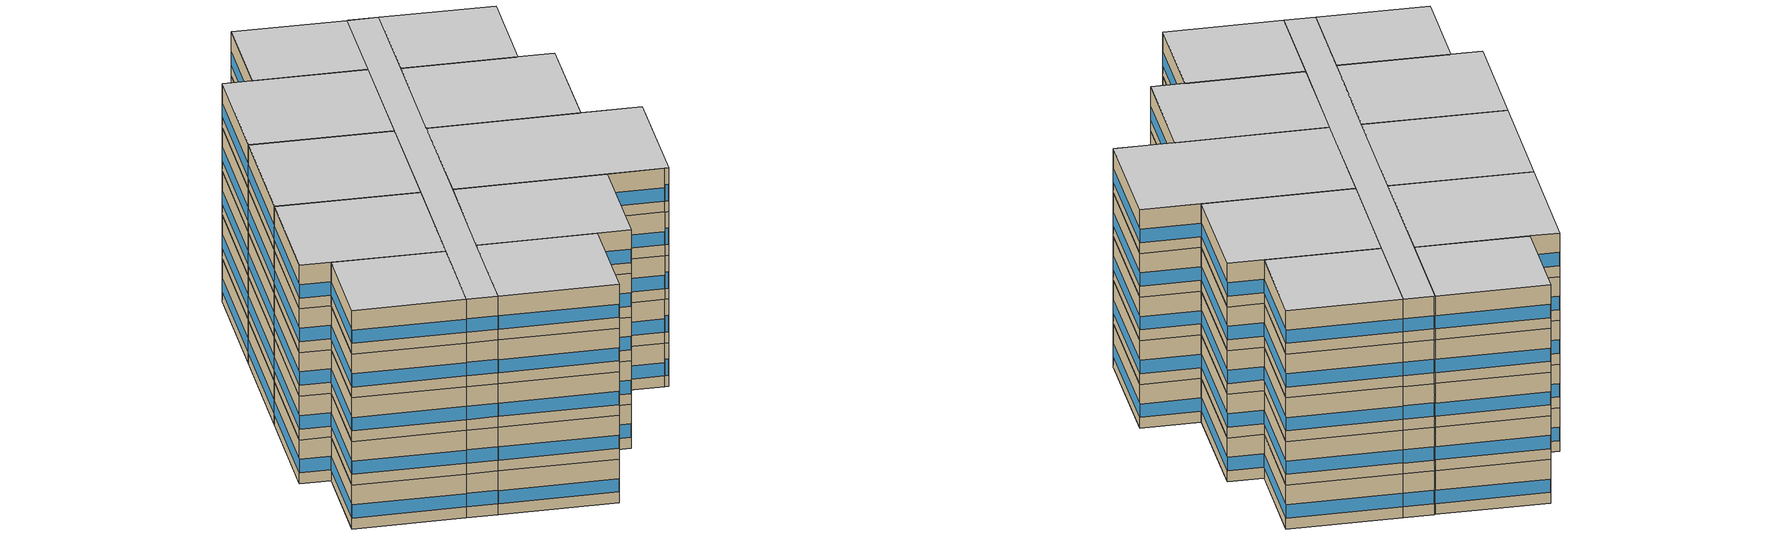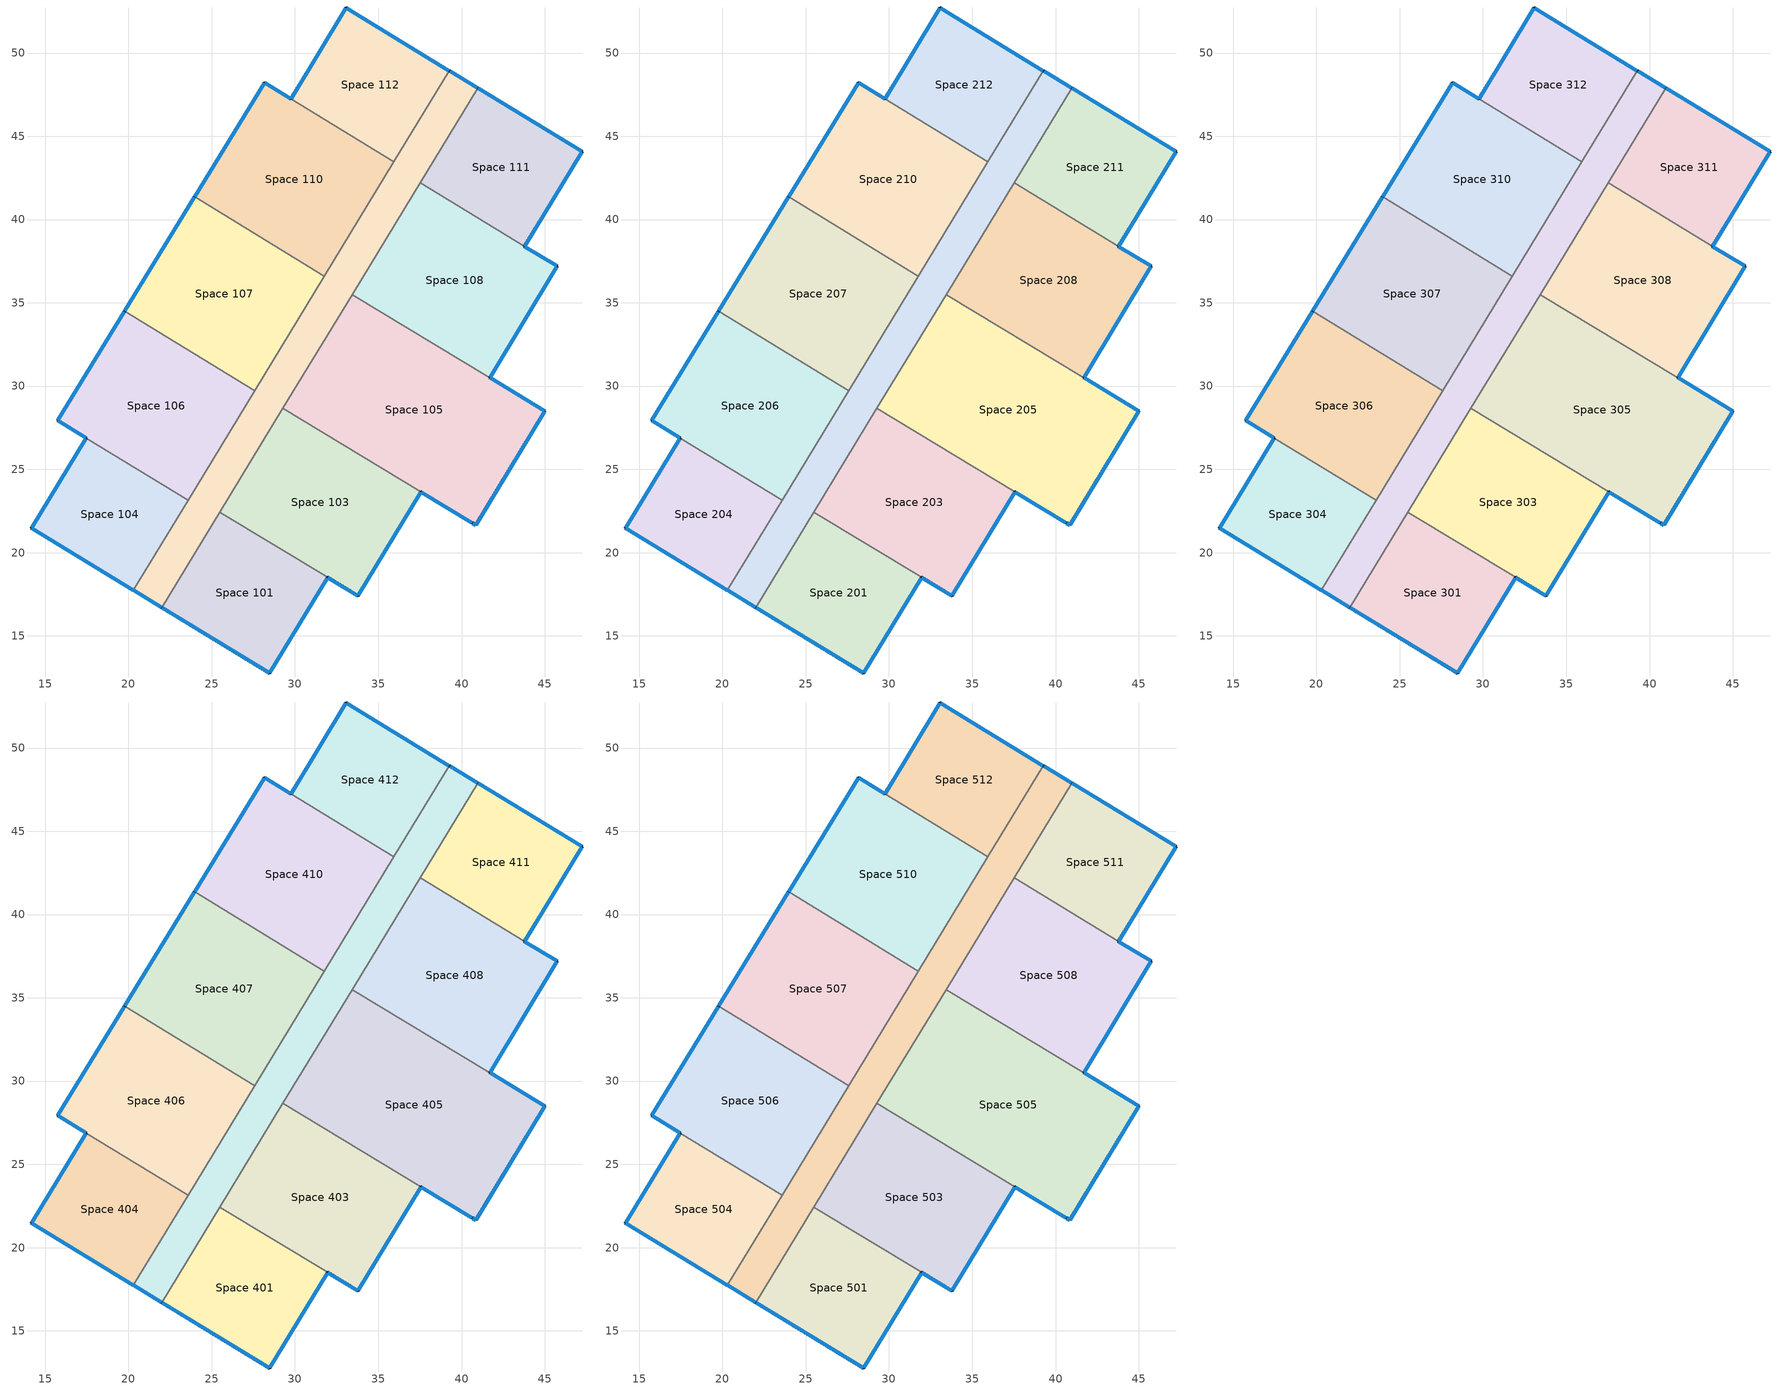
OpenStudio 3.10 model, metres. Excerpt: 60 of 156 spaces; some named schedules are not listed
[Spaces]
Space 101
 floor ground: 25.49,22.42 31.96,18.51 31.95,18.49 28.47,12.77 22.01,16.7 z0
 wall outside: 22.01,16.7 28.47,12.77 31.95,18.49 31.96,18.51 z0:3.05
 wall to Space 102: 25.49,22.42 22.01,16.7 z0:3.05
 wall to Space 103: 31.96,18.51 25.49,22.42 z0:3.05
 window: 22.03,16.69 28.45,12.78 / 28.48,12.79 31.94,18.47 z0.76:1.68
Space 102
 floor ground: 39.27,48.94 40.98,47.9 33.52,35.63 33.52,35.64 33.44,35.5 22.01,16.7 20.3,17.74 z0
 wall outside: 40.97,47.89 40.98,47.9 39.31,48.91 39.27,48.94 / 20.3,17.74 22.01,16.7 z0:3.05
 wall to Space 106: 27.58,29.72 23.58,23.14 z0:3.05
 wall to Space 107: 31.76,36.59 27.58,29.72 z0:3.05
 wall to Space 110: 35.94,43.46 31.76,36.59 z0:3.05
 wall to Space 112: 39.27,48.94 35.94,43.46 z0:3.05
 wall to Space 111: 37.51,42.2 40.97,47.89 z0:3.05
 wall to Space 108: 33.52,35.63 37.51,42.2 z0:3.05
 wall to Space 109: 33.44,35.5 33.52,35.64 33.52,35.63 z0:3.05
 wall to Space 105: 29.28,28.65 33.44,35.5 z0:3.05
 wall to Space 103: 25.49,22.42 29.28,28.65 z0:3.05
 wall to Space 104: 23.58,23.14 20.3,17.74 z0:3.05
 window: 40.95,47.91 39.33,48.9 / 20.32,17.73 21.99,16.71 z0.76:1.7
Space 103
 floor ground: 29.28,28.65 37.56,23.65 33.79,17.41 25.49,22.42 z0
 wall outside: 31.96,18.51 33.79,17.41 37.56,23.65 z0:3.05
 wall to Space 105: 37.56,23.65 29.28,28.65 z0:3.05
 window: 31.98,18.5 33.77,17.42 z0.76:1.7; 33.81,17.43 37.55,23.63 z0.76:1.68
Space 104
 floor ground: 17.47,26.88 23.58,23.14 20.3,17.74 14.18,21.46 17.46,26.86 z0
 wall outside: 17.47,26.88 17.46,26.86 14.18,21.46 20.3,17.74 z0:3.05
 wall to Space 106: 23.58,23.14 17.47,26.88 z0:3.05
 window: 17.44,26.84 14.19,21.48 / 14.2,21.45 20.28,17.75 z0.76:1.68
Space 105
 floor ground: 33.44,35.5 45,28.52 40.86,21.66 29.28,28.65 z0
 wall outside: 37.56,23.65 40.64,21.79 40.86,21.66 45,28.52 41.7,30.51 z0:3.05
 wall to Space 108: 41.7,30.51 33.44,35.5 z0:3.05
 window: 40.88,21.68 44.99,28.49 z0.76:1.68; 40.67,21.78 40.84,21.67 z0.76:1.9; 37.58,23.64 40.62,21.8 / 44.98,28.53 41.72,30.5 z0.76:1.69
Space 106
 floor ground: 19.77,34.49 27.58,29.72 23.58,23.14 15.75,27.92 z0
 wall outside: 19.77,34.49 15.75,27.92 17.47,26.88 z0:3.05
 wall to Space 107: 27.58,29.72 19.77,34.49 z0:3.05
 window: 19.76,34.47 15.77,27.94 z0.76:1.68; 15.78,27.91 17.45,26.89 z0.76:1.7
Space 107
 floor ground: 23.97,41.36 31.76,36.59 27.58,29.72 19.77,34.49 z0
 wall outside: 23.97,41.36 19.77,34.49 z0:3.05
 wall to Space 110: 31.76,36.59 23.97,41.36 z0:3.05
 window: 23.96,41.33 19.79,34.52 z0.76:1.68
Space 108
 floor ground: 37.51,42.2 43.78,38.39 45.74,37.2 41.7,30.51 33.44,35.5 z0
 wall outside: 41.7,30.51 45.74,37.2 43.78,38.39 z0:3.05
 wall to Space 109: 33.52,35.63 33.44,35.5 z0:3.05
 wall to Space 111: 43.78,38.39 37.51,42.2 z0:3.05
 window: 45.72,37.21 43.8,38.37 z0.76:1.7; 41.72,30.53 45.73,37.18 z0.76:1.68
Space 109
 floor ground: 33.52,35.64 33.52,35.63 33.44,35.5 z0
Space 110
 floor ground: 28.17,48.22 35.94,43.46 31.76,36.59 23.97,41.36 z0
 wall outside: 29.76,47.25 28.17,48.22 23.97,41.36 z0:3.05
 wall to Space 112: 35.94,43.46 29.76,47.25 z0:3.05
 window: 28.15,48.2 23.98,41.38 z0.76:1.68; 29.73,47.26 28.19,48.2 z0.76:1.7
Space 111
 floor ground: 40.97,47.89 47.24,44.07 43.78,38.39 37.51,42.2 z0
 wall outside: 43.78,38.39 47.24,44.07 40.97,47.89 z0:3.05
 window: 43.79,38.41 47.23,44.05 / 47.22,44.09 40.99,47.87 z0.76:1.68
Space 112
 floor ground: 33.08,52.7 39.27,48.94 35.94,43.46 29.76,47.25 z0
 wall outside: 39.27,48.94 33.08,52.7 29.76,47.25 z0:3.05
 window: 39.24,48.95 33.1,52.69 / 33.06,52.68 29.77,47.27 z0.76:1.68
Space 201
 floor to Space 101: 25.49,22.42 31.96,18.51 31.95,18.49 28.47,12.77 22.01,16.7 z3.05
 wall outside: 22.01,16.7 28.47,12.77 31.95,18.49 31.96,18.51 z3.05:6.1
 wall to Space 202: 25.49,22.42 22.01,16.7 z3.05:6.1
 wall to Space 203: 31.96,18.51 25.49,22.42 z3.05:6.1
 window: 28.48,12.79 31.94,18.47 / 22.03,16.69 28.45,12.78 z3.81:4.73
Space 202
 floor to Space 102: 39.27,48.94 40.98,47.9 33.52,35.63 33.52,35.64 33.44,35.5 22.01,16.7 20.3,17.74 z3.05
 wall outside: 40.97,47.89 40.98,47.9 39.31,48.91 39.27,48.94 / 20.3,17.74 22.01,16.7 z3.05:6.1
 wall to Space 206: 27.58,29.72 23.58,23.14 z3.05:6.1
 wall to Space 207: 31.76,36.59 27.58,29.72 z3.05:6.1
 wall to Space 210: 35.94,43.46 31.76,36.59 z3.05:6.1
 wall to Space 212: 39.27,48.94 35.94,43.46 z3.05:6.1
 wall to Space 211: 37.51,42.2 40.97,47.89 z3.05:6.1
 wall to Space 208: 33.52,35.63 37.51,42.2 z3.05:6.1
 wall to Space 209: 33.44,35.5 33.52,35.64 33.52,35.63 z3.05:6.1
 wall to Space 205: 29.28,28.65 33.44,35.5 z3.05:6.1
 wall to Space 203: 25.49,22.42 29.28,28.65 z3.05:6.1
 wall to Space 204: 23.58,23.14 20.3,17.74 z3.05:6.1
 window: 40.95,47.91 39.33,48.9 / 20.32,17.73 21.99,16.71 z3.81:4.75
Space 203
 floor to Space 103: 29.28,28.65 37.56,23.65 33.79,17.41 25.49,22.42 z3.05
 wall outside: 31.96,18.51 33.79,17.41 37.56,23.65 z3.05:6.1
 wall to Space 205: 37.56,23.65 29.28,28.65 z3.05:6.1
 window: 33.81,17.43 37.55,23.63 z3.81:4.73; 31.98,18.5 33.77,17.42 z3.81:4.75
Space 204
 floor to Space 104: 17.47,26.88 23.58,23.14 20.3,17.74 14.18,21.46 17.46,26.86 z3.05
 wall outside: 17.47,26.88 17.46,26.86 14.18,21.46 20.3,17.74 z3.05:6.1
 wall to Space 206: 23.58,23.14 17.47,26.88 z3.05:6.1
 window: 14.2,21.45 20.28,17.75 / 17.44,26.84 14.19,21.48 z3.81:4.73
Space 205
 floor to Space 105: 33.44,35.5 45,28.52 40.86,21.66 29.28,28.65 z3.05
 wall outside: 37.56,23.65 40.64,21.79 40.86,21.66 45,28.52 41.7,30.51 z3.05:6.1
 wall to Space 208: 41.7,30.51 33.44,35.5 z3.05:6.1
 window: 40.67,21.78 40.84,21.67 z3.81:4.95; 44.98,28.53 41.72,30.5 / 37.58,23.64 40.62,21.8 z3.81:4.74; 40.88,21.68 44.99,28.49 z3.81:4.73
Space 206
 floor to Space 106: 19.77,34.49 27.58,29.72 23.58,23.14 15.75,27.92 z3.05
 wall outside: 19.77,34.49 15.75,27.92 17.47,26.88 z3.05:6.1
 wall to Space 207: 27.58,29.72 19.77,34.49 z3.05:6.1
 window: 19.76,34.47 15.77,27.94 z3.81:4.73; 15.78,27.91 17.45,26.89 z3.81:4.75
Space 207
 floor to Space 107: 23.97,41.36 31.76,36.59 27.58,29.72 19.77,34.49 z3.05
 wall outside: 23.97,41.36 19.77,34.49 z3.05:6.1
 wall to Space 210: 31.76,36.59 23.97,41.36 z3.05:6.1
 window: 23.96,41.33 19.79,34.52 z3.81:4.73
Space 208
 floor to Space 108: 37.51,42.2 43.78,38.39 45.74,37.2 41.7,30.51 33.44,35.5 z3.05
 wall outside: 41.7,30.51 45.74,37.2 43.78,38.39 z3.05:6.1
 wall to Space 209: 33.52,35.63 33.44,35.5 z3.05:6.1
 wall to Space 211: 43.78,38.39 37.51,42.2 z3.05:6.1
 window: 41.72,30.53 45.73,37.18 z3.81:4.73; 45.72,37.21 43.8,38.37 z3.81:4.75
Space 209
 floor to Space 109: 33.52,35.64 33.52,35.63 33.44,35.5 z3.05
Space 210
 floor to Space 110: 28.17,48.22 35.94,43.46 31.76,36.59 23.97,41.36 z3.05
 wall outside: 29.76,47.25 28.17,48.22 23.97,41.36 z3.05:6.1
 wall to Space 212: 35.94,43.46 29.76,47.25 z3.05:6.1
 window: 28.15,48.2 23.98,41.38 z3.81:4.73; 29.73,47.26 28.19,48.2 z3.81:4.75
Space 211
 floor to Space 111: 40.97,47.89 47.24,44.07 43.78,38.39 37.51,42.2 z3.05
 wall outside: 43.78,38.39 47.24,44.07 40.97,47.89 z3.05:6.1
 window: 43.79,38.41 47.23,44.05 / 47.22,44.09 40.99,47.87 z3.81:4.73
Space 212
 floor to Space 112: 33.08,52.7 39.27,48.94 35.94,43.46 29.76,47.25 z3.05
 wall outside: 39.27,48.94 33.08,52.7 29.76,47.25 z3.05:6.1
 window: 33.06,52.68 29.77,47.27 / 39.24,48.95 33.1,52.69 z3.81:4.73
Space 301
 floor to Space 201: 25.49,22.42 31.96,18.51 31.95,18.49 28.47,12.77 22.01,16.7 z6.1
 wall outside: 22.01,16.7 28.47,12.77 31.95,18.49 31.96,18.51 z6.1:9.15
 wall to Space 302: 25.49,22.42 22.01,16.7 z6.1:9.15
 wall to Space 303: 31.96,18.51 25.49,22.42 z6.1:9.15
 window: 22.03,16.69 28.45,12.78 / 28.48,12.79 31.94,18.47 z6.86:7.78
Space 302
 floor to Space 202: 39.27,48.94 40.98,47.9 33.52,35.63 33.52,35.64 33.44,35.5 22.01,16.7 20.3,17.74 z6.1
 wall outside: 40.97,47.89 40.98,47.9 39.31,48.91 39.27,48.94 / 20.3,17.74 22.01,16.7 z6.1:9.15
 wall to Space 306: 27.58,29.72 23.58,23.14 z6.1:9.15
 wall to Space 307: 31.76,36.59 27.58,29.72 z6.1:9.15
 wall to Space 310: 35.94,43.46 31.76,36.59 z6.1:9.15
 wall to Space 312: 39.27,48.94 35.94,43.46 z6.1:9.15
 wall to Space 311: 37.51,42.2 40.97,47.89 z6.1:9.15
 wall to Space 308: 33.52,35.63 37.51,42.2 z6.1:9.15
 wall to Space 309: 33.44,35.5 33.52,35.64 33.52,35.63 z6.1:9.15
 wall to Space 305: 29.28,28.65 33.44,35.5 z6.1:9.15
 wall to Space 303: 25.49,22.42 29.28,28.65 z6.1:9.15
 wall to Space 304: 23.58,23.14 20.3,17.74 z6.1:9.15
 window: 20.32,17.73 21.99,16.71 / 40.95,47.91 39.33,48.9 z6.86:7.8
Space 303
 floor to Space 203: 29.28,28.65 37.56,23.65 33.79,17.41 25.49,22.42 z6.1
 wall outside: 31.96,18.51 33.79,17.41 37.56,23.65 z6.1:9.15
 wall to Space 305: 37.56,23.65 29.28,28.65 z6.1:9.15
 window: 33.81,17.43 37.55,23.63 z6.86:7.78; 31.98,18.5 33.77,17.42 z6.86:7.8
Space 304
 floor to Space 204: 17.47,26.88 23.58,23.14 20.3,17.74 14.18,21.46 17.46,26.86 z6.1
 wall outside: 17.47,26.88 17.46,26.86 14.18,21.46 20.3,17.74 z6.1:9.15
 wall to Space 306: 23.58,23.14 17.47,26.88 z6.1:9.15
 window: 14.2,21.45 20.28,17.75 / 17.44,26.84 14.19,21.48 z6.86:7.78
Space 305
 floor to Space 205: 33.44,35.5 45,28.52 40.86,21.66 29.28,28.65 z6.1
 wall outside: 37.56,23.65 40.64,21.79 40.86,21.66 45,28.52 41.7,30.51 z6.1:9.15
 wall to Space 308: 41.7,30.51 33.44,35.5 z6.1:9.15
 window: 40.88,21.68 44.99,28.49 z6.86:7.78; 44.98,28.53 41.72,30.5 / 37.58,23.64 40.62,21.8 z6.86:7.79; 40.67,21.78 40.84,21.67 z6.86:8
Space 306
 floor to Space 206: 19.77,34.49 27.58,29.72 23.58,23.14 15.75,27.92 z6.1
 wall outside: 19.77,34.49 15.75,27.92 17.47,26.88 z6.1:9.15
 wall to Space 307: 27.58,29.72 19.77,34.49 z6.1:9.15
 window: 15.78,27.91 17.45,26.89 z6.86:7.8; 19.76,34.47 15.77,27.94 z6.86:7.78
Space 307
 floor to Space 207: 23.97,41.36 31.76,36.59 27.58,29.72 19.77,34.49 z6.1
 wall outside: 23.97,41.36 19.77,34.49 z6.1:9.15
 wall to Space 310: 31.76,36.59 23.97,41.36 z6.1:9.15
 window: 23.96,41.33 19.79,34.52 z6.86:7.78
Space 308
 floor to Space 208: 37.51,42.2 43.78,38.39 45.74,37.2 41.7,30.51 33.44,35.5 z6.1
 wall outside: 41.7,30.51 45.74,37.2 43.78,38.39 z6.1:9.15
 wall to Space 309: 33.52,35.63 33.44,35.5 z6.1:9.15
 wall to Space 311: 43.78,38.39 37.51,42.2 z6.1:9.15
 window: 45.72,37.21 43.8,38.37 z6.86:7.8; 41.72,30.53 45.73,37.18 z6.86:7.78
Space 309
 floor to Space 209: 33.52,35.64 33.52,35.63 33.44,35.5 z6.1
Space 310
 floor to Space 210: 28.17,48.22 35.94,43.46 31.76,36.59 23.97,41.36 z6.1
 wall outside: 29.76,47.25 28.17,48.22 23.97,41.36 z6.1:9.15
 wall to Space 312: 35.94,43.46 29.76,47.25 z6.1:9.15
 window: 28.15,48.2 23.98,41.38 z6.86:7.78; 29.73,47.26 28.19,48.2 z6.86:7.8
Space 311
 floor to Space 211: 40.97,47.89 47.24,44.07 43.78,38.39 37.51,42.2 z6.1
 wall outside: 43.78,38.39 47.24,44.07 40.97,47.89 z6.1:9.15
 window: 47.22,44.09 40.99,47.87 / 43.79,38.41 47.23,44.05 z6.86:7.78
Space 312
 floor to Space 212: 33.08,52.7 39.27,48.94 35.94,43.46 29.76,47.25 z6.1
 wall outside: 39.27,48.94 33.08,52.7 29.76,47.25 z6.1:9.15
 window: 33.06,52.68 29.77,47.27 / 39.24,48.95 33.1,52.69 z6.86:7.78
Space 401
 floor to Space 301: 25.49,22.42 31.96,18.51 31.95,18.49 28.47,12.77 22.01,16.7 z9.15
 wall outside: 22.01,16.7 28.47,12.77 31.95,18.49 31.96,18.51 z9.15:12.2
 wall to Space 402: 25.49,22.42 22.01,16.7 z9.15:12.2
 wall to Space 403: 31.96,18.51 25.49,22.42 z9.15:12.2
 window: 28.48,12.79 31.94,18.47 / 22.03,16.69 28.45,12.78 z9.91:10.83
Space 402
 floor to Space 302: 39.27,48.94 40.98,47.9 33.52,35.63 33.52,35.64 33.44,35.5 22.01,16.7 20.3,17.74 z9.15
 wall outside: 40.97,47.89 40.98,47.9 39.31,48.91 39.27,48.94 / 20.3,17.74 22.01,16.7 z9.15:12.2
 wall to Space 406: 27.58,29.72 23.58,23.14 z9.15:12.2
 wall to Space 407: 31.76,36.59 27.58,29.72 z9.15:12.2
 wall to Space 410: 35.94,43.46 31.76,36.59 z9.15:12.2
 wall to Space 412: 39.27,48.94 35.94,43.46 z9.15:12.2
 wall to Space 411: 37.51,42.2 40.97,47.89 z9.15:12.2
 wall to Space 408: 33.52,35.63 37.51,42.2 z9.15:12.2
 wall to Space 409: 33.44,35.5 33.52,35.64 33.52,35.63 z9.15:12.2
 wall to Space 405: 29.28,28.65 33.44,35.5 z9.15:12.2
 wall to Space 403: 25.49,22.42 29.28,28.65 z9.15:12.2
 wall to Space 404: 23.58,23.14 20.3,17.74 z9.15:12.2
 window: 40.95,47.91 39.33,48.9 / 20.32,17.73 21.99,16.71 z9.91:10.85
Space 403
 floor to Space 303: 29.28,28.65 37.56,23.65 33.79,17.41 25.49,22.42 z9.15
 wall outside: 31.96,18.51 33.79,17.41 37.56,23.65 z9.15:12.2
 wall to Space 405: 37.56,23.65 29.28,28.65 z9.15:12.2
 window: 33.81,17.43 37.55,23.63 z9.91:10.83; 31.98,18.5 33.77,17.42 z9.91:10.85
Space 404
 floor to Space 304: 17.47,26.88 23.58,23.14 20.3,17.74 14.18,21.46 17.46,26.86 z9.15
 wall outside: 17.47,26.88 17.46,26.86 14.18,21.46 20.3,17.74 z9.15:12.2
 wall to Space 406: 23.58,23.14 17.47,26.88 z9.15:12.2
 window: 14.2,21.45 20.28,17.75 / 17.44,26.84 14.19,21.48 z9.91:10.83
Space 405
 floor to Space 305: 33.44,35.5 45,28.52 40.86,21.66 29.28,28.65 z9.15
 wall outside: 37.56,23.65 40.64,21.79 40.86,21.66 45,28.52 41.7,30.51 z9.15:12.2
 wall to Space 408: 41.7,30.51 33.44,35.5 z9.15:12.2
 window: 44.98,28.53 41.72,30.5 / 37.58,23.64 40.62,21.8 z9.91:10.84; 40.88,21.68 44.99,28.49 z9.91:10.83; 40.67,21.78 40.84,21.67 z9.91:11.05
Space 406
 floor to Space 306: 19.77,34.49 27.58,29.72 23.58,23.14 15.75,27.92 z9.15
 wall outside: 19.77,34.49 15.75,27.92 17.47,26.88 z9.15:12.2
 wall to Space 407: 27.58,29.72 19.77,34.49 z9.15:12.2
 window: 19.76,34.47 15.77,27.94 z9.91:10.83; 15.78,27.91 17.45,26.89 z9.91:10.85
Space 407
 floor to Space 307: 23.97,41.36 31.76,36.59 27.58,29.72 19.77,34.49 z9.15
 wall outside: 23.97,41.36 19.77,34.49 z9.15:12.2
 wall to Space 410: 31.76,36.59 23.97,41.36 z9.15:12.2
 window: 23.96,41.33 19.79,34.52 z9.91:10.83
Space 408
 floor to Space 308: 37.51,42.2 43.78,38.39 45.74,37.2 41.7,30.51 33.44,35.5 z9.15
 wall outside: 41.7,30.51 45.74,37.2 43.78,38.39 z9.15:12.2
 wall to Space 409: 33.52,35.63 33.44,35.5 z9.15:12.2
 wall to Space 411: 43.78,38.39 37.51,42.2 z9.15:12.2
 window: 45.72,37.21 43.8,38.37 z9.91:10.85; 41.72,30.53 45.73,37.18 z9.91:10.83
Space 409
 floor to Space 309: 33.52,35.64 33.52,35.63 33.44,35.5 z9.15
Space 410
 floor to Space 310: 28.17,48.22 35.94,43.46 31.76,36.59 23.97,41.36 z9.15
 wall outside: 29.76,47.25 28.17,48.22 23.97,41.36 z9.15:12.2
 wall to Space 412: 35.94,43.46 29.76,47.25 z9.15:12.2
 window: 28.15,48.2 23.98,41.38 z9.91:10.83; 29.73,47.26 28.19,48.2 z9.91:10.85
Space 411
 floor to Space 311: 40.97,47.89 47.24,44.07 43.78,38.39 37.51,42.2 z9.15
 wall outside: 43.78,38.39 47.24,44.07 40.97,47.89 z9.15:12.2
 window: 47.22,44.09 40.99,47.87 / 43.79,38.41 47.23,44.05 z9.91:10.83
Space 412
 floor to Space 312: 33.08,52.7 39.27,48.94 35.94,43.46 29.76,47.25 z9.15
 wall outside: 39.27,48.94 33.08,52.7 29.76,47.25 z9.15:12.2
 window: 39.24,48.95 33.1,52.69 / 33.06,52.68 29.77,47.27 z9.91:10.83
Space 501
 floor to Space 401: 25.49,22.42 31.96,18.51 31.95,18.49 28.47,12.77 22.01,16.7 z12.2
 wall outside: 22.01,16.7 28.47,12.77 31.95,18.49 31.96,18.51 z12.2:15.25
 wall to Space 502: 25.49,22.42 22.01,16.7 z12.2:15.25
 wall to Space 503: 31.96,18.51 25.49,22.42 z12.2:15.25
 window: 28.48,12.79 31.94,18.47 / 22.03,16.69 28.45,12.78 z12.96:13.88
 ceiling to Space 601: 28.47,12.77 31.95,18.49 31.96,18.51 25.49,22.42 22.01,16.7 z15.25
Space 502
 floor to Space 402: 39.27,48.94 40.98,47.9 33.52,35.63 33.52,35.64 33.44,35.5 22.01,16.7 20.3,17.74 z12.2
 wall outside: 40.97,47.89 40.98,47.9 39.31,48.91 39.27,48.94 / 20.3,17.74 22.01,16.7 z12.2:15.25
 wall to Space 506: 27.58,29.72 23.58,23.14 z12.2:15.25
 wall to Space 507: 31.76,36.59 27.58,29.72 z12.2:15.25
 wall to Space 510: 35.94,43.46 31.76,36.59 z12.2:15.25
 wall to Space 512: 39.27,48.94 35.94,43.46 z12.2:15.25
 wall to Space 511: 37.51,42.2 40.97,47.89 z12.2:15.25
 wall to Space 508: 33.52,35.63 37.51,42.2 z12.2:15.25
 wall to Space 509: 33.44,35.5 33.52,35.64 33.52,35.63 z12.2:15.25
 wall to Space 505: 29.28,28.65 33.44,35.5 z12.2:15.25
 wall to Space 503: 25.49,22.42 29.28,28.65 z12.2:15.25
 wall to Space 504: 23.58,23.14 20.3,17.74 z12.2:15.25
 window: 40.95,47.91 39.33,48.9 / 20.32,17.73 21.99,16.71 z12.96:13.9
 ceiling to Space 602: 22.01,16.7 33.44,35.5 33.52,35.64 33.52,35.63 40.98,47.9 39.27,48.94 20.3,17.74 z15.25
Space 503
 floor to Space 403: 29.28,28.65 37.56,23.65 33.79,17.41 25.49,22.42 z12.2
 wall outside: 31.96,18.51 33.79,17.41 37.56,23.65 z12.2:15.25
 wall to Space 505: 37.56,23.65 29.28,28.65 z12.2:15.25
 window: 33.81,17.43 37.55,23.63 z12.96:13.88; 31.98,18.5 33.77,17.42 z12.96:13.9
 ceiling to Space 603: 33.79,17.41 37.56,23.65 29.28,28.65 25.49,22.42 z15.25
Space 504
 floor to Space 404: 17.47,26.88 23.58,23.14 20.3,17.74 14.18,21.46 17.46,26.86 z12.2
 wall outside: 17.47,26.88 17.46,26.86 14.18,21.46 20.3,17.74 z12.2:15.25
 wall to Space 506: 23.58,23.14 17.47,26.88 z12.2:15.25
 window: 14.2,21.45 20.28,17.75 / 17.44,26.84 14.19,21.48 z12.96:13.88
 ceiling to Space 604: 20.3,17.74 23.58,23.14 17.47,26.88 17.46,26.86 14.18,21.46 z15.25
Space 505
 floor to Space 405: 33.44,35.5 45,28.52 40.86,21.66 29.28,28.65 z12.2
 wall outside: 37.56,23.65 40.64,21.79 40.86,21.66 45,28.52 41.7,30.51 z12.2:15.25
 wall to Space 508: 41.7,30.51 33.44,35.5 z12.2:15.25
 window: 37.58,23.64 40.62,21.8 / 44.98,28.53 41.72,30.5 z12.96:13.89; 40.88,21.68 44.99,28.49 z12.96:13.88; 40.67,21.78 40.84,21.67 z12.96:14.1
 ceiling to Space 605: 40.86,21.66 45,28.52 33.44,35.5 29.28,28.65 z15.25
Space 506
 floor to Space 406: 19.77,34.49 27.58,29.72 23.58,23.14 15.75,27.92 z12.2
 wall outside: 19.77,34.49 15.75,27.92 17.47,26.88 z12.2:15.25
 wall to Space 507: 27.58,29.72 19.77,34.49 z12.2:15.25
 window: 19.76,34.47 15.77,27.94 z12.96:13.88; 15.78,27.91 17.45,26.89 z12.96:13.9
 ceiling to Space 606: 23.58,23.14 27.58,29.72 19.77,34.49 15.75,27.92 z15.25
Space 507
 floor to Space 407: 23.97,41.36 31.76,36.59 27.58,29.72 19.77,34.49 z12.2
 wall outside: 23.97,41.36 19.77,34.49 z12.2:15.25
 wall to Space 510: 31.76,36.59 23.97,41.36 z12.2:15.25
 window: 23.96,41.33 19.79,34.52 z12.96:13.88
 ceiling to Space 607: 27.58,29.72 31.76,36.59 23.97,41.36 19.77,34.49 z15.25
Space 508
 floor to Space 408: 37.51,42.2 43.78,38.39 45.74,37.2 41.7,30.51 33.44,35.5 z12.2
 wall outside: 41.7,30.51 45.74,37.2 43.78,38.39 z12.2:15.25
 wall to Space 509: 33.52,35.63 33.44,35.5 z12.2:15.25
 wall to Space 511: 43.78,38.39 37.51,42.2 z12.2:15.25
 window: 45.72,37.21 43.8,38.37 z12.96:13.9; 41.72,30.53 45.73,37.18 z12.96:13.88
 ceiling to Space 608: 41.7,30.51 45.74,37.2 43.78,38.39 37.51,42.2 33.44,35.5 z15.25
Space 509
 floor to Space 409: 33.52,35.64 33.52,35.63 33.44,35.5 z12.2
 ceiling to Space 609: 33.44,35.5 33.52,35.63 33.52,35.64 z15.25
Space 510
 floor to Space 410: 28.17,48.22 35.94,43.46 31.76,36.59 23.97,41.36 z12.2
 wall outside: 29.76,47.25 28.17,48.22 23.97,41.36 z12.2:15.25
 wall to Space 512: 35.94,43.46 29.76,47.25 z12.2:15.25
 window: 29.73,47.26 28.19,48.2 z12.96:13.9; 28.15,48.2 23.98,41.38 z12.96:13.88
 ceiling to Space 610: 31.76,36.59 35.94,43.46 28.17,48.22 23.97,41.36 z15.25
Space 511
 floor to Space 411: 40.97,47.89 47.24,44.07 43.78,38.39 37.51,42.2 z12.2
 wall outside: 43.78,38.39 47.24,44.07 40.97,47.89 z12.2:15.25
 window: 43.79,38.41 47.23,44.05 / 47.22,44.09 40.99,47.87 z12.96:13.88
 ceiling to Space 611: 43.78,38.39 47.24,44.07 40.97,47.89 37.51,42.2 z15.25
Space 512
 floor to Space 412: 33.08,52.7 39.27,48.94 35.94,43.46 29.76,47.25 z12.2
 wall outside: 39.27,48.94 33.08,52.7 29.76,47.25 z12.2:15.25
 window: 39.24,48.95 33.1,52.69 / 33.06,52.68 29.77,47.27 z12.96:13.88
 ceiling to Space 612: 35.94,43.46 39.27,48.94 33.08,52.7 29.76,47.25 z15.25
[Building]
Building 1: Space Type=MURB large; Default Schedule Set=MidriseApartment Apartment Schedule Set 2
[Site]
Montreal-Trudeau Intl AP: Latitude {deg}=45.4706; Longitude {deg}=-73.7408; Time Zone {hr}=-5; Elevation {m}=36; Keep Site Location Information=No
[ClimateZones]
Climate Zone Institution Name 1=ASHRAE; Climate Zone Document Name 1=ANSI/ASHRAE Standard 169; Climate Zone Document Year 1=2006; Climate Zone Value 1=6A; Climate Zone Institution Name 2=CEC; Climate Zone Document Name 2=California Climate Zone Descriptions; Climate Zone Document Year 2=1995
[SizingPeriod:DesignDay] Daily Dry-Bulb Temperature Range {deltaC}=0; Barometric Pressure {Pa}=100893; Wind Speed {m/s}=3.9; Wind Direction {deg}=260; Sky Clearness=0; Rain Indicator=No; Snow Indicator=No; Day of Month=21; Month=1; Day Type=WinterDesignDay; Daylight Saving Time Indicator=No; Dry-Bulb Temperature Range Modifier Type=DefaultMultipliers; Solar Model Indicator=ASHRAEClearSky
Name | Maximum Dry-Bulb Temperature {C} | Humidity Condition Type | Wetbulb or DewPoint at Maximum Dry-Bulb {C}
Montreal Int'l Ann Htg 99.6% Condns DB | -23.7 | Wetbulb | -23.7
Montreal Int'l Ann Htg 99% Condns DB | -21.1 | Wetbulb | -21.1
Montreal Int'l Ann Hum_n 99.6% Condns DP=>MCDB | -23 | Dewpoint | -30.5
Montreal Int'l Ann Hum_n 99% Condns DP=>MCDB | -20.6 | Dewpoint | -27.9
[Construction]
Typical Interior Partition 4; Typical Interior Door 4: G05 25mm wood 1
Typical Insulated Exterior Mass Floor 1: 4 in. Normalweight Concrete Floor 2, Typical Carpet Pad 4
Typical Interior Floor: 100mm Normalweight concrete floor, CP02 CARPET PAD 1
Typical Interior Wall: G01 13mm gypsum board, G01 13mm gypsum board
Typical Interior Ceiling: CP02 CARPET PAD 1, 100mm Normalweight concrete floor
Typical Insulated Metal Door 2: F08 Metal surface 1, Typical Insulation R-2.17 1
U 0.88 SHGC 0.16 Sgl Ref-A-L Clr 6mm 1: REF A CLEAR LO 6MM 1
Typical Overhead Door 1: Typical Insulation R-2.17 1
Typical Interior Window: Clear 3mm 1
Generic Interior Floor 22: Generic Acoustic Tile, Generic Ceiling Air Gap, Generic LW Concrete
Generic Interior Ceiling 23: Generic LW Concrete, Generic Ceiling Air Gap, Generic Acoustic Tile
Customized Fenestration: u=3.36: Fenestration U=3.32 0.66 1
AQ_MURB_2024_MURB  Wall 1950 1980 6A: Generic Brick, AQNC2024expanded polystyrene type I 10 cm, Generic Wall Air Gap, Generic Gypsum Board
AQ_MURB_2024_MURB  roof 1950 1980 6A: AQNC2024built-up roofing 1
AQ_MURB_2024_MURB  ground 1950 1980 6A 1: AQNC2024standard concrete, AQNC2024expanded polystyrene type I 5 cm
AQ_MURB_2024_MURB  Wall 1950 1980 6A 3: Generic Brick, Generic LW Concrete, AQNC2024expanded polystyrene type I 10 cm, Generic Wall Air Gap, Generic Gypsum Board
[Material] Thermal Absorptance=0.9
Name | Roughness | Thickness {m} | Conductivity {W/m-K} | Density {kg/m3} | Specific Heat {J/kg-K} | Solar Absorptance | Visible Absorptance
F08 Metal surface 1 | Smooth | 0.0008 | 45.28 | 7824 | 500 | 0.7 | 0.7
G05 25mm wood 1 | MediumSmooth | 0.0254 | 0.15 | 608 | 1630 | 0.5 | 0.5
4 in. Normalweight Concrete Floor 2 | MediumRough | 0.1016 | 2.31 | 2322 | 832 | 0.7 | 0.7
100mm Normalweight concrete floor | MediumRough | 0.1016 | 2.31045 | 2322 | 832.557 | 0.7 | 0.7
G01 13mm gypsum board | Smooth | 0.0127 | 0.160031 | 800.001 | 1090.73 | 0.7 | 0.5
Generic LW Concrete | MediumRough | 0.1 | 0.53 | 1280 | 840 | 0.8 | 0.8
Generic Ceiling Air Gap | Smooth | 0.1 | 0.556 | 1.28 | 1000 | 0.7 | 0.7
Generic Acoustic Tile | MediumSmooth | 0.02 | 0.06 | 368 | 590 | 0.2 | 0.2
Generic Brick | MediumRough | 0.1 | 0.9 | 1920 | 790 | 0.65 | 0.65
Generic Wall Air Gap | Smooth | 0.1 | 0.667 | 1.28 | 1000 | 0.7 | 0.7
Generic Gypsum Board | MediumSmooth | 0.0127 | 0.16 | 800 | 1090 | 0.5 | 0.5
AQNC2024expanded polystyrene type I 10 cm | MediumRough | 0.1 | 0.0385 | 15 | 1500 | 0.7 | 0.7
AQNC2024built-up roofing 1 | MediumRough | 0.1 | 0.162 | 1121 | 1470 | 0.7 | 0.7
AQNC2024standard concrete | MediumRough | 0.1 | 2.5 | 2400 | 840 | 0.7 | 0.7
AQNC2024expanded polystyrene type I 5 cm | MediumRough | 0.05 | 0.0385 | 15 | 1500 | 0.7 | 0.7
[Material:NoMass] Roughness=Smooth; Thermal Absorptance=0.9; Solar Absorptance=0.7
Name | Thermal Resistance {m2-K/W} | Visible Absorptance
Typical Carpet Pad 4; CP02 CARPET PAD 1 | 0.21648 | 0.8
Typical Insulation R-2.17 1 | 0.381975 | 0.7
[WindowMaterial:Glazing] Optical Data Type=SpectralAverage; Infrared Transmittance at Normal Incidence=0; Front Side Infrared Hemispherical Emissivity=0.84; Conductivity {W/m-K}=0.9; Dirt Correction Factor for Solar and Visible Transmittance=1; Solar Diffusing=No
Name | Thickness {m} | Solar Transmittance at Normal Incidence | Front Side Solar Reflectance at Normal Incidence | Back Side Solar Reflectance at Normal Incidence | Visible Transmittance at Normal Incidence | Front Side Visible Reflectance at Normal Incidence | Back Side Visible Reflectance at Normal Incidence | Back Side Infrared Hemispherical Emissivity
REF A CLEAR LO 6MM 1 | 0.006 | 0.066 | 0.341 | 0.493 | 0.08 | 0.41 | 0.37 | 0.4
Clear 3mm 1 | 0.003 | 0.837 | 0.075 | 0.075 | 0.898 | 0.081 | 0.081 | 0.84
[WindowMaterial:SimpleGlazingSystem]
Fenestration U=3.32 0.66 1: U-Factor {W/m2-K}=3.32; Solar Heat Gain Coefficient=0.66; Visible Transmittance=0.21
[DefaultConstructionSet]
Zone Pre1980 6A 1: Default Exterior Surface Constructions=Default Surface Constructions 1699; Default Interior Surface Constructions=Default Surface Constructions 1697; Default Ground Contact Surface Constructions=Default Surface Constructions 1698; Default Exterior SubSurface Constructions=Default Sub Surface Constructions 1128; Default Interior SubSurface Constructions=Default Sub Surface Constructions 1129; Interior Partition Construction=Typical Interior Partition 4; Adiabatic Surface Construction=Generic Interior Floor 22
[DefaultSurfaceConstructions]
Name | Floor Construction | Wall Construction | Roof Ceiling Construction
Default Surface Constructions 1699 | Typical Insulated Exterior Mass Floor 1 | AQ_MURB_2024_MURB  Wall 1950 1980 6A | AQ_MURB_2024_MURB  roof 1950 1980 6A
Default Surface Constructions 1697 | Typical Interior Floor | Typical Interior Wall | Typical Interior Ceiling
Default Surface Constructions 1698 | AQ_MURB_2024_MURB  ground 1950 1980 6A 1 | AQ_MURB_2024_MURB  Wall 1950 1980 6A 3 | Generic Interior Ceiling 23
[DefaultSubSurfaceConstructions]
Name | Fixed Window Construction | Operable Window Construction | Door Construction | Glass Door Construction | Overhead Door Construction | Tubular Daylight Dome Construction | Tubular Daylight Diffuser Construction
Default Sub Surface Constructions 1128 | Customized Fenestration: u=3.36 | Customized Fenestration: u=3.36 | Typical Insulated Metal Door 2 | U 0.88 SHGC 0.16 Sgl Ref-A-L Clr 6mm 1 | Typical Overhead Door 1 | Typical Interior Window | Typical Interior Window
Default Sub Surface Constructions 1129 | Typical Interior Window | Typical Interior Window | Typical Interior Door 4
[DefaultScheduleSet]
Name | Number of People Schedule | People Activity Level Schedule | Hot Water Equipment Schedule | Infiltration Schedule | Lighting Schedule | Electric Equipment Schedule
MidriseApartment Apartment Schedule Set 1; MidriseApartment Apartment Schedule Set 2 | MidriseApartment Apartment Occ | MidriseApartment Activity | MURB hot water equipment schedule | MidriseApartment Infil
MidriseApartment Corridor Schedule Set |  |  |  | MidriseApartment Infil 1 | MidriseApartment Corridor Light | ApartmentMidRise BLDG_ELEVATORS Pre2004
[People:Definition]
MidriseApartment Apartment People Definition: Number of People Calculation Method=People/Area; People per Space Floor Area {person/m2}=0.0283091; Fraction Radiant=0.3
[ElectricEquipment:Definition]
Name | Design Level Calculation Method | Watts per Space Floor Area {W/m2} | Fraction Latent | Fraction Radiant | Fraction Lost | Design Level {W}
MidriseApartment Apartment Elec Equip Definition | Watts/Area | 8.15 | 0 | 0.5 | 0
Autres | EquipmentLevel |  |  | 0.2 |  | 740
Chauffeau | EquipmentLevel |  | 0.1 | 0 | 0.9 | 941.6
Congelateur | EquipmentLevel |  | 0.1 | 0 | 0.9 | 17.45
Fourcuisiniere | EquipmentLevel |  | 0.1 | 0.2 | 0.1 | 313
Laveuse | EquipmentLevel |  | 0 | 0.2 | 0.1 | 27.82
Lavevaisselle | EquipmentLevel |  | 0.1 | 0.1 | 0.8 | 30.59
Refrigerateur | EquipmentLevel |  | 0.1 | 0 | 0.9 | 116.78
Secheuse | EquipmentLevel |  | 0 | 0.2 | 0.8 | 276.7
[ThermostatSetpoint:DualSetpoint] Heating Setpoint Temperature Schedule=NECB-G-Thermostat Setpoint-Heating; Cooling Setpoint Temperature Schedule=NECB-G-Thermostat Setpoint-Cooling
Thermostat Setpoint Dual Setpoint 46; Thermostat Setpoint Dual Setpoint 47; Thermostat Setpoint Dual Setpoint 48; Thermostat Setpoint Dual Setpoint 49; Thermostat Setpoint Dual Setpoint 50; Thermostat Setpoint Dual Setpoint 51; Thermostat Setpoint Dual Setpoint 52; Thermostat Setpoint Dual Setpoint 53; Thermostat Setpoint Dual Setpoint 54; Thermostat Setpoint Dual Setpoint 55; Thermostat Setpoint Dual Setpoint 56; Thermostat Setpoint Dual Setpoint 57; Thermostat Setpoint Dual Setpoint 58; Thermostat Setpoint Dual Setpoint 59; Thermostat Setpoint Dual Setpoint 61; Thermostat Setpoint Dual Setpoint 62; Thermostat Setpoint Dual Setpoint 63; Thermostat Setpoint Dual Setpoint 64; Thermostat Setpoint Dual Setpoint 66; Thermostat Setpoint Dual Setpoint 67; Thermostat Setpoint Dual Setpoint 69; Thermostat Setpoint Dual Setpoint 70; Thermostat Setpoint Dual Setpoint 71; Thermostat Setpoint Dual Setpoint 72; Thermostat Setpoint Dual Setpoint 73; Thermostat Setpoint Dual Setpoint 74; Thermostat Setpoint Dual Setpoint 75; Thermostat Setpoint Dual Setpoint 76; Thermostat Setpoint Dual Setpoint 77; Thermostat Setpoint Dual Setpoint 79; Thermostat Setpoint Dual Setpoint 81; Thermostat Setpoint Dual Setpoint 83; Thermostat Setpoint Dual Setpoint 85; Thermostat Setpoint Dual Setpoint 86; Thermostat Setpoint Dual Setpoint 87; Thermostat Setpoint Dual Setpoint 88; Thermostat Setpoint Dual Setpoint 89; Thermostat Setpoint Dual Setpoint 90; Thermostat Setpoint Dual Setpoint 91; Thermostat Setpoint Dual Setpoint 92; Thermostat Setpoint Dual Setpoint 93; Thermostat Setpoint Dual Setpoint 94; Thermostat Setpoint Dual Setpoint 95; Thermostat Setpoint Dual Setpoint 96; Thermostat Setpoint Dual Setpoint 98; Thermostat Setpoint Dual Setpoint 99; Thermostat Setpoint Dual Setpoint 100; Thermostat Setpoint Dual Setpoint 101; Thermostat Setpoint Dual Setpoint 102; Thermostat Setpoint Dual Setpoint 104; Thermostat Setpoint Dual Setpoint 105; Thermostat Setpoint Dual Setpoint 106; Thermostat Setpoint Dual Setpoint 108; Thermostat Setpoint Dual Setpoint 109; Thermostat Setpoint Dual Setpoint 110; Thermostat Setpoint Dual Setpoint 112; Thermostat Setpoint Dual Setpoint 113; Thermostat Setpoint Dual Setpoint 115; Thermostat Setpoint Dual Setpoint 116; Thermostat Setpoint Dual Setpoint 127
[Lights:Definition]
Lights Definition 1: Design Level Calculation Method=LightingLevel; Lighting Level {W}=0
[SpaceType] Default Construction Set=Zone Pre1980 6A 1
Name | Default Schedule Set
MURB large; MURB small | MidriseApartment Apartment Schedule Set 1
MURB lobby | MidriseApartment Corridor Schedule Set
[People] People Definition=MidriseApartment Apartment People Definition; Multiplier=1
Name | Space or SpaceType
People 1 | MURB large
People 2 | MURB small
[ElectricEquipment]
Name | Electric Equipment Definition | Space or SpaceType | Schedule
Electric Equipment 1 | MidriseApartment Apartment Elec Equip Definition | MURB large
Electric Equipment 2 | Autres | MURB small | Autres
Electric Equipment 11 | Chauffeau | MURB small | Chaufeau
Electric Equipment 13 | Congelateur | MURB small | Congelateur
Electric Equipment 12 | Fourcuisiniere | MURB small | Fourcuisiniere
Electric Equipment 14 | Laveuse | MURB small | Laveuse
Electric Equipment 15 | Lavevaisselle | MURB small | Lavevaisselle
Electric Equipment 16 | Refrigerateur | MURB small | Refrigerateur
Electric Equipment 17 | Secheuse | MURB small | Secheuse
[InternalMass:Definition]
Internal Mass Definition 1: Construction=Typical Interior Partition 4; Design Level Calculation Method=SurfaceArea/Area; Surface Area per Space Floor Area=2
[InternalMass] Internal Mass Definition=Internal Mass Definition 1; Multiplier=1
Name | Space or SpaceType
Internal Mass 32 | MURB large
Internal Mass 33 | MURB lobby
Internal Mass 37 | MURB small
[Lights]
Lights 1: Lights Definition=Lights Definition 1; Space or SpaceType=MURB small; Schedule=Eclairageint; Fraction Replaceable=1
[BuildingStory] Nominal Floor to Floor Height {m}=3.05
Name | Nominal Z Coordinate {m}
Building Story 1 | 0
Building Story 2 | 3.05
Building Story 3 | 6.1
Building Story 4 | 9.15
Building Story 5 | 12.2
[Space]
Name | Space Type | Building Story | Thermal Zone
Space 101 | MURB small | Building Story 1 | Thermal Zone 8
Space 102 | MURB lobby | Building Story 1 | Thermal Zone 14
Space 103 | MURB small | Building Story 1 | Thermal Zone 5
Space 104 | MURB small | Building Story 1 | Thermal Zone 3
Space 105 | MURB small | Building Story 1 | Thermal Zone 11
Space 106 | MURB small | Building Story 1 | Thermal Zone 10
Space 107 | MURB small | Building Story 1 | Thermal Zone 17
Space 108 | MURB small | Building Story 1 | Thermal Zone 2
Space 109 | MURB small | Building Story 1 | Thermal Zone 16
Space 110 | MURB small | Building Story 1 | Thermal Zone 19
Space 111 | MURB small | Building Story 1 | Thermal Zone 20
Space 112 | MURB small | Building Story 1 | Thermal Zone 13
Space 201 | MURB small | Building Story 2 | Thermal Zone 9
Space 202 | MURB lobby | Building Story 2 | Thermal Zone 22
Space 203 | MURB small | Building Story 2 | Thermal Zone 23
Space 204 | MURB small | Building Story 2 | Thermal Zone 27
Space 205 | MURB small | Building Story 2 | Thermal Zone 28
Space 206 | MURB small | Building Story 2 | Thermal Zone 32
Space 207 | MURB small | Building Story 2 | Thermal Zone 33
Space 208 | MURB small | Building Story 2 | Thermal Zone 34
Space 209 | MURB small | Building Story 2 | Thermal Zone 35
Space 210 | MURB small | Building Story 2 | Thermal Zone 38
Space 211 | MURB small | Building Story 2 | Thermal Zone 26
Space 212 | MURB small | Building Story 2 | Thermal Zone 40
Space 301 | MURB small | Building Story 3 | Thermal Zone 42
Space 302 | MURB lobby | Building Story 3 | Thermal Zone 43
Space 303 | MURB small | Building Story 3 | Thermal Zone 44
Space 304 | MURB small | Building Story 3 | Thermal Zone 45
Space 305 | MURB small | Building Story 3 | Thermal Zone 7
Space 306 | MURB small | Building Story 3 | Thermal Zone 47
Space 307 | MURB small | Building Story 3 | Thermal Zone 49
Space 308 | MURB small | Building Story 3 | Thermal Zone 6
Space 309 | MURB small | Building Story 3 | Thermal Zone 53
Space 310 | MURB small | Building Story 3 | Thermal Zone 54
Space 311 | MURB small | Building Story 3 | Thermal Zone 56
Space 312 | MURB small | Building Story 3 | Thermal Zone 15
Space 401 | MURB small | Building Story 4 | Thermal Zone 57
Space 402 | MURB lobby | Building Story 4 | Thermal Zone 58
Space 403 | MURB small | Building Story 4 | Thermal Zone 31
Space 404 | MURB small | Building Story 4 | Thermal Zone 37
Space 405 | MURB small | Building Story 4 | Thermal Zone 59
Space 406 | MURB small | Building Story 4 | Thermal Zone 36
Space 407 | MURB small | Building Story 4 | Thermal Zone 60
Space 408 | MURB small | Building Story 4 | Thermal Zone 55
Space 409 | MURB small | Building Story 4 | Thermal Zone 62
Space 410 | MURB small | Building Story 4 | Thermal Zone 12
Space 411 | MURB small | Building Story 4 | Thermal Zone 63
Space 412 | MURB small | Building Story 4 | Thermal Zone 64
Space 501 | MURB small | Building Story 5 | Thermal Zone 66
Space 502 | MURB lobby | Building Story 5 | Thermal Zone 67
Space 503 | MURB small | Building Story 5 | Thermal Zone 68
Space 504 | MURB small | Building Story 5 | Thermal Zone 48
Space 505 | MURB small | Building Story 5 | Thermal Zone 21
Space 506 | MURB small | Building Story 5 | Thermal Zone 69
Space 507 | MURB small | Building Story 5 | Thermal Zone 71
Space 508 | MURB small | Building Story 5 | Thermal Zone 46
Space 509 | MURB small | Building Story 5 | Thermal Zone 51
Space 510 | MURB small | Building Story 5 | Thermal Zone 73
Space 511 | MURB small | Building Story 5 | Thermal Zone 4
Space 512 | MURB small | Building Story 5 | Thermal Zone 74
[ThermalZone] Use Ideal Air Loads=No
Name | Thermostat
Thermal Zone 2 | Thermostat Setpoint Dual Setpoint 62
Thermal Zone 3 | Thermostat Setpoint Dual Setpoint 54
Thermal Zone 4 | Thermostat Setpoint Dual Setpoint 59
Thermal Zone 5 | Thermostat Setpoint Dual Setpoint 61
Thermal Zone 6 | Thermostat Setpoint Dual Setpoint 55
Thermal Zone 7 | Thermostat Setpoint Dual Setpoint 57
Thermal Zone 8 | Thermostat Setpoint Dual Setpoint 51
Thermal Zone 9 | Thermostat Setpoint Dual Setpoint 53
Thermal Zone 10 | Thermostat Setpoint Dual Setpoint 69
Thermal Zone 11 | Thermostat Setpoint Dual Setpoint 67
Thermal Zone 12 | Thermostat Setpoint Dual Setpoint 64
Thermal Zone 13 | Thermostat Setpoint Dual Setpoint 58
Thermal Zone 14 | Thermostat Setpoint Dual Setpoint 47
Thermal Zone 15 | Thermostat Setpoint Dual Setpoint 46
Thermal Zone 16 | Thermostat Setpoint Dual Setpoint 48
Thermal Zone 17 | Thermostat Setpoint Dual Setpoint 49
Thermal Zone 19 | Thermostat Setpoint Dual Setpoint 50
Thermal Zone 20 | Thermostat Setpoint Dual Setpoint 63
Thermal Zone 21 | Thermostat Setpoint Dual Setpoint 52
Thermal Zone 22 | Thermostat Setpoint Dual Setpoint 66
Thermal Zone 23 | Thermostat Setpoint Dual Setpoint 56
Thermal Zone 26 | Thermostat Setpoint Dual Setpoint 74
Thermal Zone 27 | Thermostat Setpoint Dual Setpoint 81
Thermal Zone 28 | Thermostat Setpoint Dual Setpoint 79
Thermal Zone 31 | Thermostat Setpoint Dual Setpoint 83
Thermal Zone 32 | Thermostat Setpoint Dual Setpoint 71
Thermal Zone 33 | Thermostat Setpoint Dual Setpoint 85
Thermal Zone 34 | Thermostat Setpoint Dual Setpoint 76
Thermal Zone 35 | Thermostat Setpoint Dual Setpoint 70
Thermal Zone 36 | Thermostat Setpoint Dual Setpoint 75
Thermal Zone 37 | Thermostat Setpoint Dual Setpoint 72
Thermal Zone 38 | Thermostat Setpoint Dual Setpoint 77
Thermal Zone 40 | Thermostat Setpoint Dual Setpoint 73
Thermal Zone 42 | Thermostat Setpoint Dual Setpoint 112
Thermal Zone 43 | Thermostat Setpoint Dual Setpoint 98
Thermal Zone 44 | Thermostat Setpoint Dual Setpoint 110
Thermal Zone 45 | Thermostat Setpoint Dual Setpoint 99
Thermal Zone 46 | Thermostat Setpoint Dual Setpoint 115
Thermal Zone 47 | Thermostat Setpoint Dual Setpoint 94
Thermal Zone 48 | Thermostat Setpoint Dual Setpoint 86
Thermal Zone 49 | Thermostat Setpoint Dual Setpoint 90
Thermal Zone 51 | Thermostat Setpoint Dual Setpoint 105
Thermal Zone 53 | Thermostat Setpoint Dual Setpoint 100
Thermal Zone 54 | Thermostat Setpoint Dual Setpoint 101
Thermal Zone 55 | Thermostat Setpoint Dual Setpoint 95
Thermal Zone 56 | Thermostat Setpoint Dual Setpoint 102
Thermal Zone 57 | Thermostat Setpoint Dual Setpoint 116
Thermal Zone 58 | Thermostat Setpoint Dual Setpoint 108
Thermal Zone 59 | Thermostat Setpoint Dual Setpoint 91
Thermal Zone 60 | Thermostat Setpoint Dual Setpoint 106
Thermal Zone 62 | Thermostat Setpoint Dual Setpoint 92
Thermal Zone 63 | Thermostat Setpoint Dual Setpoint 104
Thermal Zone 64 | Thermostat Setpoint Dual Setpoint 87
Thermal Zone 66 | Thermostat Setpoint Dual Setpoint 88
Thermal Zone 67 | Thermostat Setpoint Dual Setpoint 93
Thermal Zone 68 | Thermostat Setpoint Dual Setpoint 96
Thermal Zone 69 | Thermostat Setpoint Dual Setpoint 89
Thermal Zone 71 | Thermostat Setpoint Dual Setpoint 109
Thermal Zone 73 | Thermostat Setpoint Dual Setpoint 113
Thermal Zone 74 | Thermostat Setpoint Dual Setpoint 127
[Exterior:Lights:Definition]
Exterior Lights Definition 1: Design Level {W}=0
[Exterior:Lights]
Exterior Lights 1: Exterior Lights Definition=Exterior Lights Definition 1; Schedule=Eclairagext
[Schedule:Ruleset]
Name | Default Day Schedule | Summer Design Day Schedule | Winter Design Day Schedule
MidriseApartment Apartment Occ | MidriseApartment Apartment Occ Default | MidriseApartment Apartment Occ Summer Design Day | MidriseApartment Apartment Occ Winter Design Day
MidriseApartment Activity | MidriseApartment Activity Default | MidriseApartment Activity Summer Design Day | MidriseApartment Activity Winter Design Day
MURB hot water equipment schedule | Medium Office Hot Water Equipment Default Schedule 1 | Medium Office Hot Water Equipment Summer Design Day Schedule 2 | Medium Office Hot Water Equipment Winter Design Day Schedule 2
MidriseApartment Infil | MidriseApartment Infil Default | MidriseApartment Infil Summer Design Day | MidriseApartment Infil Winter Design Day
MidriseApartment Corridor Light | MidriseApartment Corridor Light Default | MidriseApartment Corridor Light Summer Design Day | MidriseApartment Corridor Light Winter Design Day
ApartmentMidRise BLDG_ELEVATORS Pre2004 | ApartmentMidRise BLDG_ELEVATORS Pre2004 Default
MidriseApartment Infil 1 | MidriseApartment Infil Default 1 | MidriseApartment Infil Summer Design Day 1 | MidriseApartment Infil Winter Design Day 1
NECB-G-Thermostat Setpoint-Cooling | NECB-G-Thermostat Setpoint-Cooling Default
NECB-G-Thermostat Setpoint-Heating | NECB-G-Thermostat Setpoint-Heating Default
[Schedule:Day]
MidriseApartment Apartment Occ Default; MidriseApartment Apartment Occ Summer Design Day; MidriseApartment Apartment Occ Winter Design Day: No, 7, 0, 1, 8, 0, 0.85, 9, 0, 0.39, 16, 0, 0.25, 17, 0, 0.3, 18, 0, 0.52, 21, 0, 0.87, 24, 0, 1
MidriseApartment Activity Default; MidriseApartment Activity Summer Design Day; MidriseApartment Activity Winter Design Day: No, 24, 0, 120
Medium Office Hot Water Equipment Default Schedule 1: No, 1, 0, 0.04, 2, 0, 0.04, 3, 0, 0.04, 4, 0, 0.04, 5, 0, 0.04, 6, 0, 0.07, 7, 0, 0.04, 8, 0, 0.04, 9, 0, 0.04, 10, 0, 0.04, 11, 0, 0.04, 12, 0, 0.06, 13, 0, 0.06, 14, 0, 0.09, 15, 0, 0.06, 16, 0, 0.04, 17, 0, 0.04, 18, 0, 0.04, 19, 0, 0.04, 20, 0, 0.04, 21, 0, 0.04, 22, 0, 0.07, 23, 0, 0.04, 24, 0, 0.04
Medium Office Hot Water Equipment Summer Design Day Schedule 2: No, 1, 0, 0.05, 2, 0, 0.05, 3, 0, 0.05, 4, 0, 0.05, 5, 0, 0.05, 6, 0, 0.08, 7, 0, 0.07, 8, 0, 0.19, 9, 0, 0.35, 10, 0, 0.38, 11, 0, 0.39, 12, 0, 0.47, 13, 0, 0.57, 14, 0, 0.54, 15, 0, 0.34, 16, 0, 0.33, 17, 0, 0.44, 18, 0, 0.26, 19, 0, 0.21, 20, 0, 0.15, 21, 0, 0.17, 22, 0, 0.08, 23, 0, 0.05, 24, 0, 0.05
Medium Office Hot Water Equipment Winter Design Day Schedule 2: No, 1, 0, 0.058024, 2, 0, 0.05, 3, 0, 0.05, 4, 0, 0.05, 5, 0, 0.05, 6, 0, 0.08, 7, 0, 0.07, 8, 0, 0.11, 9, 0, 0.15, 10, 0, 0.21, 11, 0, 0.19, 12, 0, 0.23, 13, 0, 0.2, 14, 0, 0.19, 15, 0, 0.15, 16, 0, 0.13, 17, 0, 0.14, 18, 0, 0.0784316, 19, 0, 0.0784316, 20, 0, 0.0784316, 21, 0, 0.0784316, 22, 0, 0.09, 23, 0, 0.05, 24, 0, 0.05
Friday 2: No, 1, 0, 0.37, 2, 0, 0.27, 3, 0, 0.19, 4, 0, 0.16, 5, 0, 0.2, 6, 0, 0.28, 7, 0, 0.53, 8, 0, 0.77, 9, 0, 0.89, 10, 0, 0.83, 11, 0, 0.78, 12, 0, 0.72, 13, 0, 0.71, 14, 0, 0.63, 15, 0, 0.55, 16, 0, 0.57, 17, 0, 0.65, 18, 0, 0.75, 19, 0, 0.82, 20, 0, 0.83, 21, 0, 0.79, 22, 0, 0.78, 23, 0, 0.69, 24, 0, 0.57
Weekday 2: No, 1, 0, 0.321315, 2, 0, 0.234675, 3, 0, 0.18, 4, 0, 0.17, 5, 0, 0.19, 6, 0, 0.3, 7, 0, 0.56, 8, 0, 0.84, 9, 0, 0.88, 10, 0, 0.72, 11, 0, 0.67, 12, 0, 0.64, 13, 0, 0.62, 14, 0, 0.55, 15, 0, 0.5, 16, 0, 0.55, 17, 0, 0.86, 18, 0, 0.97, 19, 0, 1, 20, 0, 0.99, 21, 0, 0.9, 22, 0, 0.74, 23, 0, 0.72, 24, 0, 0.49
MidriseApartment Infil Default; MidriseApartment Infil Summer Design Day; MidriseApartment Infil Winter Design Day; MidriseApartment Corridor Light Default; MidriseApartment Corridor Light Summer Design Day; MidriseApartment Corridor Light Winter Design Day; MidriseApartment Infil Default 1; MidriseApartment Infil Summer Design Day 1; MidriseApartment Infil Winter Design Day 1: No, 24, 0, 1
ApartmentMidRise BLDG_ELEVATORS Pre2004 Default: No, 4, 0, 0.05, 5, 0, 0.1, 6, 0, 0.2, 7, 0, 0.4, 9, 0, 0.5, 10, 0, 0.35, 16, 0, 0.15, 17, 0, 0.35, 19, 0, 0.5, 21, 0, 0.4, 22, 0, 0.3, 23, 0, 0.2, 24, 0, 0.1
NECB-G-Thermostat Setpoint-Cooling Default: No, 24, 0, 24
NECB-G-Thermostat Setpoint-Heating Default: No, 24, 0, 20
[Schedule:Rule]
Name | Schedule Ruleset | Rule Order | Day Schedule | Apply Friday | Apply Monday | Apply Tuesday | Apply Wednesday | Apply Thursday | Apply Sunday | Apply Saturday
Friday 1 | MURB hot water equipment schedule | 0 | Friday 2 | Yes
Schedule Rule 447 | MURB hot water equipment schedule | 1 | Weekday 2 |  | Yes | Yes | Yes | Yes
Weekend 1 | MURB hot water equipment schedule | 2 | Medium Office Hot Water Equipment Weekends 2 |  |  |  |  |  | Yes | Yes
Schedule Rule 46 | NECB-G-Thermostat Setpoint-Heating | 0 | NECB-G-Thermostat Setpoint-Heating Default 2 |  |  |  |  |  | Yes | Yes
